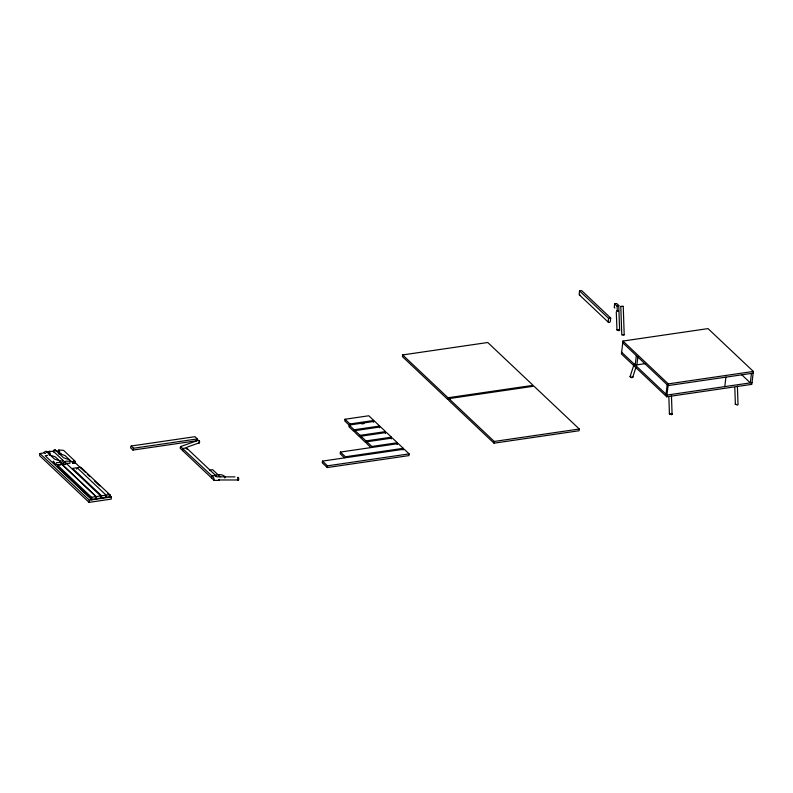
<?xml version="1.0" encoding="UTF-8"?>
<svg xmlns="http://www.w3.org/2000/svg" width="793" height="793" viewBox="0 0 793 793"><rect width="100%" height="100%" fill="white"/><g stroke="black" fill="none" stroke-linecap="round" stroke-linejoin="round"><path stroke-width="1.19" d="M63.886 464.658A1.229 1.071 -23 0 1 62.964 463.707L62.994 463.459A1.229 1.071 -23 0 1 64.302 462.478M72.688 462.388L72.688 462.388A1.229 1.071 -23 0 0 73.769 463.34L75.424 462.805L75.375 461.516L63.549 450.335L58.761 449.998L58.504 452.149C59.673 456.867 60.209 450.523 58.761 449.998M59.951 461.942L60.189 460.683L61.071 462.497L60.813 464.648L55.619 464.629L53.25 462.398L53.379 461.318L54.182 462.359M214.12 480.38L213.773 477.654L180.517 446.588L180.13 448.253L214.12 480.38L219.046 480.399C220.157 478.655 217.669 480.221 219.046 480.389L219.175 479.319M44.567 452.843L39.908 453.527L39.65 455.678L89.044 502.365L111.169 499.134L111.426 496.983L107.838 493.583M49.037 451.316L48.779 453.467L49.493 455.152L49.87 453.011L49.037 451.316L53.587 451.485L65.66 462.844L65.472 464.351M59.217 453.834L59.475 451.683M59.356 453.903L59.594 451.693M62.439 459.99L62.31 461.07L62.439 459.99L62.538 460.525M69.13 459.563L70.131 461.179L69.873 463.33L65.71 463.31M89.044 502.365L89.302 500.214L39.908 453.527M101.593 495.803L101.335 497.954L104.527 497.489A1.209 0.932 -46.6 0 0 105.717 496.259A1.209 0.932 -46.6 0 0 104.785 495.338L101.593 495.803L72.589 468.395L75.781 467.929A1.209 0.932 -46.6 0 1 76.643 469.129M106.123 495.149L105.865 497.3L109.057 496.834A1.209 0.932 -46.6 0 0 110.247 495.595A1.209 0.932 -46.6 0 0 109.315 494.683L106.123 495.149L77.119 467.731L80.311 467.265A1.209 0.932 -46.6 0 1 81.243 468.187M182.618 450.602L182.876 448.451L186.087 447.986A1.209 0.932 -46.6 0 1 186.93 449.195A1.209 0.981 -39.8 0 0 186.048 447.916L186.087 447.986M211.622 478.02L211.88 475.869L215.161 475.453A1.209 0.932 -46.6 0 1 216.003 476.325M322.483 461.11L322.275 462.834L327.261 467.543L408.94 455.608L409.138 453.893L404.162 449.175L322.483 461.11L327.469 465.828L409.138 453.893M327.261 467.543L327.469 465.828M403.042 450.037L403.25 448.323L398.264 443.604L340.415 452.06L340.207 453.784L344.36 457.71M373.592 422.203L373.79 420.478L368.804 415.77L344.985 419.249L344.777 420.974L354.164 429.776L379.688 426.049L379.48 427.764M349.763 425.682L349.971 423.958L344.985 419.249M354.164 429.776L353.956 431.501L348.97 426.783L349.178 425.068L374.702 421.331L379.688 426.049M355.066 430.629L354.868 432.354L359.844 437.062L360.052 435.347L355.066 430.629L380.59 426.902L385.576 431.61L385.368 433.335M360.964 436.2L360.756 437.924L365.742 442.633L365.95 440.918L360.964 436.2L386.478 432.472L391.464 437.181L391.266 438.906M397.154 444.476L397.362 442.752L392.376 438.043L366.852 441.77L366.644 443.495L370.797 447.421M402.675 354.927L447.995 397.759L533.074 385.329L487.754 342.497L402.675 354.927L402.467 356.652L447.787 399.484L450.216 399.127M447.787 399.484L447.995 397.759M448.897 398.621L448.699 400.346L494.009 443.178L579.088 430.738L579.296 429.023L533.976 386.181L448.897 398.621L494.217 441.453L579.296 429.023M494.009 443.178L494.217 441.453M579.574 290.952L608.578 318.36L608.191 321.591A1.209 0.932 -46.6 0 0 609.123 322.513A1.209 0.932 -46.6 0 0 610.323 321.284L610.699 318.052L581.695 290.635L579.574 290.952L579.187 294.173A1.209 0.932 -46.6 0 0 580.119 295.095M616.28 311.996L616.964 329.69L619.016 330.77L619.63 330.354L618.758 305.474L616.746 303.531L614.625 303.838L614.288 307.159A1.199 0.862 -40.6 0 0 614.922 307.991M622.951 341.049L621.415 353.956L666.735 396.787L751.814 384.357L753.35 371.441L708.03 328.609L622.951 341.049L668.271 383.881L753.35 371.441M636.343 355.621L635.213 365.087L645.452 363.591M636.918 364.839L637.909 356.553M666.031 394.21L667.161 384.744M666.735 396.787L668.271 383.881M724.792 386.617L725.922 377.141M751.447 373.414L750.317 382.88L741.822 374.851M53.379 461.318L53.25 462.398L54.509 462.398M55.619 464.629L56.481 462.626L61.071 462.497M199.529 442.316L199.519 442.316A1.229 0.565 81.7 0 1 198.845 442.722L198.587 442.811M64.808 462.23L65.859 461.199L70.131 461.179M131.172 446.013L130.577 447.837L132.946 450.077L196.753 440.749L197.348 438.916L194.979 436.685L131.172 446.013L133.541 448.243L197.348 438.916M132.946 450.077L133.541 448.243M630.465 377.171L630.554 376.913A1.199 0.783 18 0 0 632.12 377.537A1.199 0.783 18 0 0 632.685 376.596L632.596 376.853A1.229 0.555 6.8 0 1 632.219 377.537L631.981 377.567A1.229 0.555 6.8 0 1 630.465 377.171L630.068 376.635L634.172 364.046M632.755 377.121L635.966 367.258M618.798 305.622L617.113 306.197L614.625 303.838M630.068 376.635L630.97 376.199M671.463 395.796L672.087 414.352L671.473 414.769L669.421 413.659L668.866 397.362M737.401 386.161L738.025 404.708L737.411 405.124L735.379 404.083L734.804 387.727M49.731 455.222L49.87 453.011M198.181 440.611L198.845 440.66M616.954 329.66L617.35 329.472A1.229 0.555 6.8 0 0 617.103 330.126M669.421 413.659L669.698 413.5A1.229 0.555 6.8 0 0 669.57 414.124M735.359 404.053L735.537 403.895A1.229 0.555 6.8 0 0 735.498 404.489M620.79 306.455L623.248 306.385L624.2 334.815L622.941 335.102L621.781 334.943L620.79 306.455L623.248 306.385M218.769 479.963L238.643 479.993L238.723 478.189L237.533 477.812A1.229 0.565 81.7 0 1 238.197 477.495M180.665 446.528L198.537 440.204M187.346 447.034L199.122 442.861M618.342 310.985L617.281 311.143C615.209 310.122 620.205 311.441 617.281 311.143L617.113 306.197M608.578 318.36L610.699 318.052M46.896 452.506L49.216 452.159M56.204 451.138L58.533 450.801M47.62 455.36L45.181 455.717L91.859 499.838M58.632 453.755L61.081 453.398M57.542 465.154L61.983 464.5L95.973 496.626L96.35 498.688L91.909 499.332L57.919 467.206L57.542 465.154L91.532 497.28L91.909 499.332M349.971 423.958L373.79 420.478M361.677 423.938L364.056 423.591M753.142 373.166L668.073 385.596L622.753 342.764M360.052 435.347L385.576 431.61M752.012 382.632L666.943 395.073L621.623 352.231M365.95 440.918L391.464 437.181M209.451 470.16L212.643 469.694L220.196 476.841M397.362 442.752L371.838 446.479L366.852 441.77M403.25 448.323L345.401 456.778L340.415 452.06M91.532 497.28L95.973 496.626M96.24 496.587L100.681 495.942L101.068 497.994L96.627 498.648L96.24 496.587L62.25 464.46L66.691 463.816L100.681 495.942M89.302 500.214L111.426 496.983M623.001 334.587L624.2 334.815M54.866 449.978L55.024 450.137A1.199 0.922 -46.6 0 1 55.926 450.939L55.936 450.939A1.229 1.071 -23 0 0 54.866 449.978L53.428 450.295L53.081 451.584M45.974 451.445A1.199 0.922 -46.6 0 1 46.876 452.268L46.886 452.258A1.229 1.071 -23 0 0 45.806 451.306L43.922 452.377L45.548 453.457M72.728 462.101A1.229 1.071 -23 0 1 74.027 461.159L75.375 461.516M216.658 476.821L234.996 476.9M238.505 480.052L237.513 479.388M671.255 413.391L672.087 414.352M618.927 329.412L619.63 330.354M60.734 454.032L65.125 455.618L72.906 462.973M51.01 455.351L55.401 456.937L63.182 464.292M67.891 459.296L63.509 457.71L55.718 450.355M58.841 460.614L54.449 459.038L46.668 451.673M65.66 462.844L64.134 462.359M579.405 294.897L608.409 322.305M186.781 448.194L215.785 475.602M81.025 467.474L110.029 494.882M74.027 461.189L73.858 461.04A1.199 0.922 -46.6 0 0 72.708 462.289A1.199 0.922 -46.6 0 0 73.6 463.201L73.769 463.34M74.621 462.19L85.396 472.37M87.19 474.075L89.877 476.613M94.367 480.855L99.759 485.95M53.825 451.663L54.102 452.416M237.365 479.141L237.93 480.479M224.766 477.971A4.847 2.171 6.8 0 0 223.378 475.493A4.847 2.171 6.8 0 0 218.065 474.68L217.014 474.898A4.847 2.171 6.8 0 0 215.389 476.246M618.966 329.62A1.229 0.555 6.8 0 1 619.264 329.809M63.876 464.52A1.199 0.922 -46.6 0 1 62.984 463.707M63.014 463.459A1.199 0.922 -46.6 0 1 64.134 462.349M199.102 440.541A1.229 0.565 81.7 0 1 199.558 442.028M198.845 440.7A1.199 0.793 70.5 0 1 198.696 442.871M237.94 479.686A1.229 0.565 81.7 0 1 237.731 479.388M215.161 475.433A1.209 0.862 -52.4 0 1 216.003 476.196M671.294 413.559A1.229 0.555 6.8 0 1 671.73 413.807"/></g></svg>
